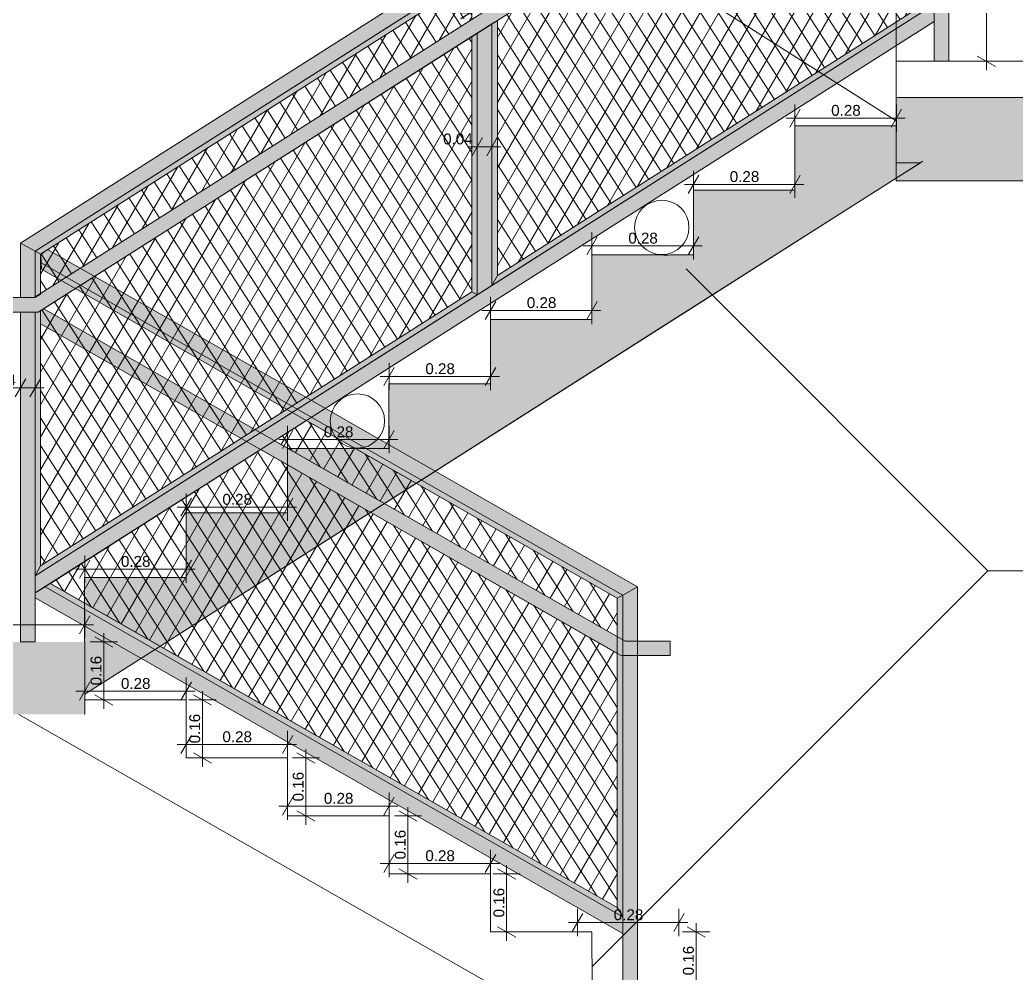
# Model space of a CAD drawing. Header units: millimetres. Extents: x 476571643 to 477489869, y 4620928210 to 4621294454.
# Drawn here: x 477415295 to 477418044, y 4621115350 to 4621117979 of the extents above; entities that cross this region are included whole.
import ezdxf

# ---------------------------------------------------------------- set-up
doc = ezdxf.new("R2010")
doc.units = ezdxf.units.MM
doc.header["$MEASUREMENT"] = 0
for name, color, linetype, lineweight in [('0_Pen_No__42_Pen_No__250_Pen_No__4', 7, 'Continuous', 0), ('2D Drafting - General_Pen_No__250_Pen_No__7', 7, 'Continuous', 0), ('gegmebi_Pen_No__7_Pen_No__250', 7, 'Continuous', 0), ('gegmebi_Pen_No__7_Pen_No__7_Pen_No__5', 5, 'Continuous', 0), ('New_2D Drafting - General_Pen_No__1', 1, 'Continuous', 0), ('New_2D Drafting - General_Pen_No__250_Pen_No__250', 7, 'Continuous', 0), ('New_2D Drafting - General_Pen_No__4', 7, 'Continuous', 0), ('New_Doors_Pen_No__7_Pen_No__7_Pen_No__250', 7, 'Continuous', 0), ('New_reg_nak_Pen_No__250', 7, 'Continuous', 0), ('New_reg_nak_Pen_No__5', 5, 'Continuous', 0), ('reg_nak_Pen_No__250', 7, 'Continuous', 0), ('zoma_Pen_No__142', 142, 'Continuous', 0)]:
    doc.layers.add(name, color=color, linetype=linetype, lineweight=lineweight)
doc.layers.add('zoma', color=7, linetype='Continuous')
doc.styles.add('GENERATED_STYLE_2', font='arial.ttf')
doc.dimstyles.new('GENERATED_STYLE__2', dxfattribs={"dimtxt": 30.000001, "dimasz": 38, "dimexe": 0.18, "dimexo": 3, "dimgap": 0.09, "dimtad": 1, "dimtih": 1, "dimtoh": 1, "dimlfac": 0.001, "dimzin": 0, "dimdsep": 46, "dimtxsty": 'GENERATED_STYLE_2', "dimblk": 'ARROWHEAD_2', "dimblk1": 'ARROWHEAD_2', "dimblk2": 'ARROWHEAD_2', "dimcen": 0.09, "dimclrd": 142, "dimclre": 142, "dimclrt": 142, "dimadec": 0, "dimazin": 0, "dimtfac": 1, "dimtdec": 4, "dimtmove": 0, "dimatfit": 3, "dimfxl": 1, "dimtolj": 1, "dimtzin": 0, "dimarcsym": 0})
doc.dimstyles.new('GENERATED_STYLE__6', dxfattribs={"dimtxt": 30.000001, "dimasz": 38, "dimexe": 0.18, "dimexo": 3, "dimgap": 0.09, "dimtad": 1, "dimlfac": 0.001, "dimzin": 0, "dimdsep": 46, "dimtxsty": 'GENERATED_STYLE_2', "dimblk": 'ARROWHEAD_2', "dimblk1": 'ARROWHEAD_2', "dimblk2": 'ARROWHEAD_2', "dimcen": 0.09, "dimclrd": 142, "dimclre": 142, "dimclrt": 142, "dimadec": 0, "dimazin": 0, "dimtfac": 1, "dimtdec": 4, "dimtmove": 0, "dimatfit": 3, "dimfxl": 1, "dimtolj": 1, "dimtzin": 0, "dimarcsym": 0})
pattern_1 = [(60, (476844527.15, 4621385791.044), (-38.9711432, 22.5), []), (122.8330945, (476844527.15, 4621385791.044), (36.8060797, 18.75), [])]

# ---------------------------------------------------------------- blocks, each defined once
blk = doc.blocks.new('*D1524', base_point=(476844527.1, 4621385791))
at = {"layer": 'zoma_Pen_No__142', "color": 142, "linetype": 'Continuous', "lineweight": 0, "transparency": 16777216}
for p, q in [((477417160.7, 4621115463), (477417160.7, 4621115487.5)), ((477417198.2, 4621115463), (477417123.2, 4621115463)), ((477417185.7, 4621115448.6), (477417135.7, 4621115477.4)), ((477417160.7, 4621115303), (477417160.7, 4621115463)), ((477417198.2, 4621115303), (477417123.2, 4621115303)), ((477417135.7, 4621115317.4), (477417185.7, 4621115288.6)), ((477417160.7, 4621115278.6), (477417160.7, 4621115303))]:
    blk.add_line(p, q, dxfattribs=at)
at = {"layer": 'zoma_Pen_No__142', "color": 142, "lineweight": 0, "transparency": 16777216, "insert": (477417154.7, 4621115343.1), "char_height": 30, "attachment_point": 7, "rotation": 90, "style": 'GENERATED_STYLE_2'}
blk.add_mtext('\\A1;{\\pql;\\fArial CYR|b0|i0|c204|p34;0.16}', dxfattribs=at)
blk = doc.blocks.new('ARROWHEAD_2')
at = {"color": 0, "linetype": 'Continuous', "lineweight": 0}
for p, q in [((0, 0), (-1, 0)), ((-0.378, -0.655), (0.378, 0.655))]:
    blk.add_line(p, q, dxfattribs=at)
blk = doc.blocks.new('*D1525', base_point=(476844527.1, 4621385791))
at = {"layer": 'zoma_Pen_No__142', "color": 142, "linetype": 'Continuous', "lineweight": 0, "transparency": 16777216}
for p, q in [((477416675.3, 4621115623), (477416600.3, 4621115623)), ((477416662.8, 4621115608.6), (477416612.8, 4621115637.4)), ((477416637.8, 4621115623), (477416637.8, 4621115647.5)), ((477416637.8, 4621115463), (477416637.8, 4621115623)), ((477416675.3, 4621115463), (477416600.3, 4621115463)), ((477416612.8, 4621115477.4), (477416662.8, 4621115448.6)), ((477416637.8, 4621115438.6), (477416637.8, 4621115463))]:
    blk.add_line(p, q, dxfattribs=at)
at = {"layer": 'zoma_Pen_No__142', "color": 142, "lineweight": 0, "transparency": 16777216, "insert": (477416631.8, 4621115503.1), "char_height": 30, "attachment_point": 7, "rotation": 90, "style": 'GENERATED_STYLE_2'}
blk.add_mtext('\\A1;{\\pql;\\fArial CYR|b0|i0|c204|p34;0.16}', dxfattribs=at)
blk = doc.blocks.new('*D1526', base_point=(476844527.1, 4621385791))
at = {"layer": 'zoma_Pen_No__142', "color": 142, "linetype": 'Continuous', "lineweight": 0, "transparency": 16777216}
for p, q in [((477416390.5, 4621115768.6), (477416340.5, 4621115797.4)), ((477416365.5, 4621115783), (477416365.5, 4621115807.5)), ((477416403, 4621115783), (477416328, 4621115783)), ((477416365.5, 4621115623), (477416365.5, 4621115783)), ((477416403, 4621115623), (477416328, 4621115623)), ((477416340.5, 4621115637.4), (477416390.5, 4621115608.6)), ((477416365.5, 4621115598.6), (477416365.5, 4621115623))]:
    blk.add_line(p, q, dxfattribs=at)
at = {"layer": 'zoma_Pen_No__142', "color": 142, "lineweight": 0, "transparency": 16777216, "insert": (477416359.5, 4621115663.1), "char_height": 30, "attachment_point": 7, "rotation": 90, "style": 'GENERATED_STYLE_2'}
blk.add_mtext('\\A1;{\\pql;\\fArial CYR|b0|i0|c204|p34;0.16}', dxfattribs=at)
blk = doc.blocks.new('*D1527', base_point=(476844527.1, 4621385791))
at = {"layer": 'zoma_Pen_No__142', "color": 142, "linetype": 'Continuous', "lineweight": 0, "transparency": 16777216}
for p, q in [((477416108.9, 4621115928.6), (477416058.9, 4621115957.4)), ((477416083.9, 4621115943), (477416083.9, 4621115967.5)), ((477416121.4, 4621115943), (477416046.4, 4621115943)), ((477416083.9, 4621115783), (477416083.9, 4621115943)), ((477416058.9, 4621115797.4), (477416108.9, 4621115768.6)), ((477416121.4, 4621115783), (477416046.4, 4621115783)), ((477416083.9, 4621115758.6), (477416083.9, 4621115783))]:
    blk.add_line(p, q, dxfattribs=at)
at = {"layer": 'zoma_Pen_No__142', "color": 142, "lineweight": 0, "transparency": 16777216, "insert": (477416077.9, 4621115823.1), "char_height": 30, "attachment_point": 7, "rotation": 90, "style": 'GENERATED_STYLE_2'}
blk.add_mtext('\\A1;{\\pql;\\fArial CYR|b0|i0|c204|p34;0.16}', dxfattribs=at)
blk = doc.blocks.new('*D1528', base_point=(476844527.1, 4621385791))
at = {"layer": 'zoma_Pen_No__142', "color": 142, "linetype": 'Continuous', "lineweight": 0, "transparency": 16777216}
for p, q in [((477415823.3, 4621116088.6), (477415773.3, 4621116117.4)), ((477415798.3, 4621116103), (477415798.3, 4621116127.5)), ((477415835.8, 4621116103), (477415760.8, 4621116103)), ((477415798.3, 4621115943), (477415798.3, 4621116103)), ((477415773.3, 4621115957.4), (477415823.3, 4621115928.6)), ((477415835.8, 4621115943), (477415760.8, 4621115943)), ((477415798.3, 4621115918.6), (477415798.3, 4621115943))]:
    blk.add_line(p, q, dxfattribs=at)
at = {"layer": 'zoma_Pen_No__142', "color": 142, "lineweight": 0, "transparency": 16777216, "insert": (477415792.3, 4621115983.1), "char_height": 30, "attachment_point": 7, "rotation": 90, "style": 'GENERATED_STYLE_2'}
blk.add_mtext('\\A1;{\\pql;\\fArial CYR|b0|i0|c204|p34;0.16}', dxfattribs=at)
blk = doc.blocks.new('*D1529', base_point=(476844527.1, 4621385791))
at = {"layer": 'zoma_Pen_No__142', "color": 142, "linetype": 'Continuous', "lineweight": 0, "transparency": 16777216}
for p, q in [((477415526, 4621116263), (477415526, 4621116287.5)), ((477415563.5, 4621116263), (477415488.5, 4621116263)), ((477415551, 4621116248.6), (477415501, 4621116277.4)), ((477415526, 4621116103), (477415526, 4621116263)), ((477415501, 4621116117.4), (477415551, 4621116088.6)), ((477415563.5, 4621116103), (477415488.5, 4621116103)), ((477415526, 4621116078.6), (477415526, 4621116103))]:
    blk.add_line(p, q, dxfattribs=at)
at = {"layer": 'zoma_Pen_No__142', "color": 142, "lineweight": 0, "transparency": 16777216, "insert": (477415520, 4621116143.1), "char_height": 30, "attachment_point": 7, "rotation": 90, "style": 'GENERATED_STYLE_2'}
blk.add_mtext('\\A1;{\\pql;\\fArial CYR|b0|i0|c204|p34;0.16}', dxfattribs=at)
blk = doc.blocks.new('*D1530', base_point=(476844527.1, 4621385791))
at = {"layer": 'zoma_Pen_No__142', "color": 142, "linetype": 'Continuous', "lineweight": 0, "transparency": 16777216}
for p, q in [((477415753.3, 4621115942.6), (477415753.3, 4621116017.6)), ((477416033.3, 4621115942.6), (477416033.3, 4621116017.6)), ((477415728.9, 4621115980.1), (477415753.3, 4621115980.1)), ((477415767.7, 4621116005.1), (477415738.9, 4621115955.1)), ((477415753.3, 4621115980.1), (477416033.3, 4621115980.1)), ((477416018.9, 4621115955.1), (477416047.7, 4621116005.1)), ((477416033.3, 4621115980.1), (477416057.8, 4621115980.1))]:
    blk.add_line(p, q, dxfattribs=at)
at = {"layer": 'zoma_Pen_No__142', "color": 142, "lineweight": 0, "transparency": 16777216, "insert": (477415853.4, 4621115986.1), "char_height": 30, "attachment_point": 7, "style": 'GENERATED_STYLE_2'}
blk.add_mtext('\\A1;{\\pql;\\fArial CYR|b0|i0|c204|p34;0.28}', dxfattribs=at)
blk = doc.blocks.new('*D1531', base_point=(476844527.1, 4621385791))
at = {"layer": 'zoma_Pen_No__142', "color": 142, "linetype": 'Continuous', "lineweight": 0, "transparency": 16777216}
for p, q in [((477415487.7, 4621116152), (477415458.9, 4621116102)), ((477415473.3, 4621116089.5), (477415473.3, 4621116164.5)), ((477415738.9, 4621116102), (477415767.7, 4621116152)), ((477415753.3, 4621116089.5), (477415753.3, 4621116164.5)), ((477415448.9, 4621116127), (477415473.3, 4621116127)), ((477415473.3, 4621116127), (477415753.3, 4621116127)), ((477415753.3, 4621116127), (477415777.8, 4621116127))]:
    blk.add_line(p, q, dxfattribs=at)
at = {"layer": 'zoma_Pen_No__142', "color": 142, "lineweight": 0, "transparency": 16777216, "insert": (477415573.4, 4621116133), "char_height": 30, "attachment_point": 7, "style": 'GENERATED_STYLE_2'}
blk.add_mtext('\\A1;{\\pql;\\fArial CYR|b0|i0|c204|p34;0.28}', dxfattribs=at)
blk = doc.blocks.new('*D1532', base_point=(476844527.1, 4621385791))
at = {"layer": 'zoma_Pen_No__142', "color": 142, "linetype": 'Continuous', "lineweight": 0, "transparency": 16777216}
for p, q in [((477416033.3, 4621115772.7), (477416033.3, 4621115847.7)), ((477416313.3, 4621115772.7), (477416313.3, 4621115847.7)), ((477416047.7, 4621115835.2), (477416018.9, 4621115785.2)), ((477416298.9, 4621115785.2), (477416327.7, 4621115835.2)), ((477416008.9, 4621115810.2), (477416033.3, 4621115810.2)), ((477416033.3, 4621115810.2), (477416313.3, 4621115810.2)), ((477416313.3, 4621115810.2), (477416337.8, 4621115810.2))]:
    blk.add_line(p, q, dxfattribs=at)
at = {"layer": 'zoma_Pen_No__142', "color": 142, "lineweight": 0, "transparency": 16777216, "insert": (477416133.4, 4621115816.2), "char_height": 30, "attachment_point": 7, "style": 'GENERATED_STYLE_2'}
blk.add_mtext('\\A1;{\\pql;\\fArial CYR|b0|i0|c204|p34;0.28}', dxfattribs=at)
blk = doc.blocks.new('*D1533', base_point=(476844527.1, 4621385791))
at = {"layer": 'zoma_Pen_No__142', "color": 142, "linetype": 'Continuous', "lineweight": 0, "transparency": 16777216}
for p, q in [((477416327.7, 4621115676.9), (477416298.9, 4621115626.9)), ((477416313.3, 4621115614.4), (477416313.3, 4621115689.4)), ((477416578.9, 4621115626.9), (477416607.7, 4621115676.9)), ((477416593.3, 4621115614.4), (477416593.3, 4621115689.4)), ((477416288.9, 4621115651.9), (477416313.3, 4621115651.9)), ((477416313.3, 4621115651.9), (477416593.3, 4621115651.9)), ((477416593.3, 4621115651.9), (477416617.8, 4621115651.9))]:
    blk.add_line(p, q, dxfattribs=at)
at = {"layer": 'zoma_Pen_No__142', "color": 142, "lineweight": 0, "transparency": 16777216, "insert": (477416413.4, 4621115657.9), "char_height": 30, "attachment_point": 7, "style": 'GENERATED_STYLE_2'}
blk.add_mtext('\\A1;{\\pql;\\fArial CYR|b0|i0|c204|p34;0.28}', dxfattribs=at)
blk = doc.blocks.new('*D1534', base_point=(476844527.1, 4621385791))
at = {"layer": 'zoma_Pen_No__142', "color": 142, "linetype": 'Continuous', "lineweight": 0, "transparency": 16777216}
for p, q in [((477416847.7, 4621115513.9), (477416818.9, 4621115463.9)), ((477416833.3, 4621115451.4), (477416833.3, 4621115526.4)), ((477417098.9, 4621115463.9), (477417127.7, 4621115513.9)), ((477417113.3, 4621115451.4), (477417113.3, 4621115526.4)), ((477416808.9, 4621115488.9), (477416833.3, 4621115488.9)), ((477416833.3, 4621115488.9), (477417113.3, 4621115488.9)), ((477417113.3, 4621115488.9), (477417137.8, 4621115488.9))]:
    blk.add_line(p, q, dxfattribs=at)
at = {"layer": 'zoma_Pen_No__142', "color": 142, "lineweight": 0, "transparency": 16777216, "insert": (477416933.4, 4621115494.9), "char_height": 30, "attachment_point": 7, "style": 'GENERATED_STYLE_2'}
blk.add_mtext('\\A1;{\\pql;\\fArial CYR|b0|i0|c204|p34;0.28}', dxfattribs=at)
blk = doc.blocks.new('*D1535', base_point=(476844527.1, 4621385791))
at = {"layer": 'zoma_Pen_No__142', "color": 142, "linetype": 'Continuous', "lineweight": 0, "transparency": 16777216}
for p, q in [((477415473.3, 4621116426.3), (477415473.3, 4621116501.3)), ((477415753.3, 4621116426.3), (477415753.3, 4621116501.3)), ((477415487.7, 4621116488.8), (477415458.9, 4621116438.8)), ((477415738.9, 4621116438.8), (477415767.7, 4621116488.8)), ((477415448.9, 4621116463.8), (477415473.3, 4621116463.8)), ((477415473.3, 4621116463.8), (477415753.3, 4621116463.8)), ((477415753.3, 4621116463.8), (477415777.8, 4621116463.8))]:
    blk.add_line(p, q, dxfattribs=at)
at = {"layer": 'zoma_Pen_No__142', "color": 142, "lineweight": 0, "transparency": 16777216, "insert": (477415573.4, 4621116469.8), "char_height": 30, "attachment_point": 7, "style": 'GENERATED_STYLE_2'}
blk.add_mtext('\\A1;{\\pql;\\fArial CYR|b0|i0|c204|p34;0.28}', dxfattribs=at)
blk = doc.blocks.new('*D1536', base_point=(476844527.1, 4621385791))
at = {"layer": 'zoma_Pen_No__142', "color": 142, "linetype": 'Continuous', "lineweight": 0, "transparency": 16777216}
for p, q in [((477415753.3, 4621116597.6), (477415753.3, 4621116672.6)), ((477416033.3, 4621116597.6), (477416033.3, 4621116672.6)), ((477415767.7, 4621116660.1), (477415738.9, 4621116610.1)), ((477416018.9, 4621116610.1), (477416047.7, 4621116660.1)), ((477415728.9, 4621116635.1), (477415753.3, 4621116635.1)), ((477415753.3, 4621116635.1), (477416033.3, 4621116635.1)), ((477416033.3, 4621116635.1), (477416057.8, 4621116635.1))]:
    blk.add_line(p, q, dxfattribs=at)
at = {"layer": 'zoma_Pen_No__142', "color": 142, "lineweight": 0, "transparency": 16777216, "insert": (477415853.4, 4621116641.1), "char_height": 30, "attachment_point": 7, "style": 'GENERATED_STYLE_2'}
blk.add_mtext('\\A1;{\\pql;\\fArial CYR|b0|i0|c204|p34;0.28}', dxfattribs=at)
blk = doc.blocks.new('*D1537', base_point=(476844527.1, 4621385791))
at = {"layer": 'zoma_Pen_No__142', "color": 142, "linetype": 'Continuous', "lineweight": 0, "transparency": 16777216}
for p, q in [((477416033.3, 4621116783.8), (477416033.3, 4621116858.8)), ((477416313.3, 4621116783.8), (477416313.3, 4621116858.8)), ((477416047.7, 4621116846.3), (477416018.9, 4621116796.3)), ((477416298.9, 4621116796.3), (477416327.7, 4621116846.3)), ((477416008.9, 4621116821.3), (477416033.3, 4621116821.3)), ((477416033.3, 4621116821.3), (477416313.3, 4621116821.3)), ((477416313.3, 4621116821.3), (477416337.8, 4621116821.3))]:
    blk.add_line(p, q, dxfattribs=at)
at = {"layer": 'zoma_Pen_No__142', "color": 142, "lineweight": 0, "transparency": 16777216, "insert": (477416133.4, 4621116827.3), "char_height": 30, "attachment_point": 7, "style": 'GENERATED_STYLE_2'}
blk.add_mtext('\\A1;{\\pql;\\fArial CYR|b0|i0|c204|p34;0.28}', dxfattribs=at)
blk = doc.blocks.new('*D1538', base_point=(476844527.1, 4621385791))
at = {"layer": 'zoma_Pen_No__142', "color": 142, "linetype": 'Continuous', "lineweight": 0, "transparency": 16777216}
for p, q in [((477416313.3, 4621116957.9), (477416313.3, 4621117032.9)), ((477416593.3, 4621116957.9), (477416593.3, 4621117032.9)), ((477416288.9, 4621116995.4), (477416313.3, 4621116995.4)), ((477416327.7, 4621117020.4), (477416298.9, 4621116970.4)), ((477416313.3, 4621116995.4), (477416593.3, 4621116995.4)), ((477416578.9, 4621116970.4), (477416607.7, 4621117020.4)), ((477416593.3, 4621116995.4), (477416617.8, 4621116995.4))]:
    blk.add_line(p, q, dxfattribs=at)
at = {"layer": 'zoma_Pen_No__142', "color": 142, "lineweight": 0, "transparency": 16777216, "insert": (477416413.4, 4621117001.4), "char_height": 30, "attachment_point": 7, "style": 'GENERATED_STYLE_2'}
blk.add_mtext('\\A1;{\\pql;\\fArial CYR|b0|i0|c204|p34;0.28}', dxfattribs=at)
blk = doc.blocks.new('*D1539', base_point=(476844527.1, 4621385791))
at = {"layer": 'zoma_Pen_No__142', "color": 142, "linetype": 'Continuous', "lineweight": 0, "transparency": 16777216}
for p, q in [((477416593.3, 4621117140.1), (477416593.3, 4621117215.1)), ((477416873.3, 4621117140.1), (477416873.3, 4621117215.1)), ((477416607.7, 4621117202.6), (477416578.9, 4621117152.6)), ((477416858.9, 4621117152.6), (477416887.7, 4621117202.6)), ((477416568.9, 4621117177.6), (477416593.3, 4621117177.6)), ((477416593.3, 4621117177.6), (477416873.3, 4621117177.6)), ((477416873.3, 4621117177.6), (477416897.8, 4621117177.6))]:
    blk.add_line(p, q, dxfattribs=at)
at = {"layer": 'zoma_Pen_No__142', "color": 142, "lineweight": 0, "transparency": 16777216, "insert": (477416693.4, 4621117183.6), "char_height": 30, "attachment_point": 7, "style": 'GENERATED_STYLE_2'}
blk.add_mtext('\\A1;{\\pql;\\fArial CYR|b0|i0|c204|p34;0.28}', dxfattribs=at)
blk = doc.blocks.new('*D1540', base_point=(476844527.1, 4621385791))
at = {"layer": 'zoma_Pen_No__142', "color": 142, "linetype": 'Continuous', "lineweight": 0, "transparency": 16777216}
for p, q in [((477416887.7, 4621117380.7), (477416858.9, 4621117330.7)), ((477416873.3, 4621117318.2), (477416873.3, 4621117393.2)), ((477417138.9, 4621117330.7), (477417167.7, 4621117380.7)), ((477417153.3, 4621117318.2), (477417153.3, 4621117393.2)), ((477416848.9, 4621117355.7), (477416873.3, 4621117355.7)), ((477416873.3, 4621117355.7), (477417153.3, 4621117355.7)), ((477417153.3, 4621117355.7), (477417177.8, 4621117355.7))]:
    blk.add_line(p, q, dxfattribs=at)
at = {"layer": 'zoma_Pen_No__142', "color": 142, "lineweight": 0, "transparency": 16777216, "insert": (477416973.4, 4621117361.7), "char_height": 30, "attachment_point": 7, "style": 'GENERATED_STYLE_2'}
blk.add_mtext('\\A1;{\\pql;\\fArial CYR|b0|i0|c204|p34;0.28}', dxfattribs=at)
blk = doc.blocks.new('*D1541', base_point=(476844527.1, 4621385791))
at = {"layer": 'zoma_Pen_No__142', "color": 142, "linetype": 'Continuous', "lineweight": 0, "transparency": 16777216}
for p, q in [((477417167.7, 4621117550.4), (477417138.9, 4621117500.4)), ((477417153.3, 4621117487.9), (477417153.3, 4621117562.9)), ((477417418.9, 4621117500.4), (477417447.7, 4621117550.4)), ((477417433.3, 4621117487.9), (477417433.3, 4621117562.9)), ((477417128.9, 4621117525.4), (477417153.3, 4621117525.4)), ((477417153.3, 4621117525.4), (477417433.3, 4621117525.4)), ((477417433.3, 4621117525.4), (477417457.8, 4621117525.4))]:
    blk.add_line(p, q, dxfattribs=at)
at = {"layer": 'zoma_Pen_No__142', "color": 142, "lineweight": 0, "transparency": 16777216, "insert": (477417253.4, 4621117531.4), "char_height": 30, "attachment_point": 7, "style": 'GENERATED_STYLE_2'}
blk.add_mtext('\\A1;{\\pql;\\fArial CYR|b0|i0|c204|p34;0.28}', dxfattribs=at)
blk = doc.blocks.new('*D1542', base_point=(476844527.1, 4621385791))
at = {"layer": 'zoma_Pen_No__142', "color": 142, "linetype": 'Continuous', "lineweight": 0, "transparency": 16777216}
for p, q in [((477417433.3, 4621117670.6), (477417433.3, 4621117745.6)), ((477417713.3, 4621117670.6), (477417713.3, 4621117745.6)), ((477417447.7, 4621117733.1), (477417418.9, 4621117683.1)), ((477417698.9, 4621117683.1), (477417727.7, 4621117733.1)), ((477417408.9, 4621117708.1), (477417433.3, 4621117708.1)), ((477417433.3, 4621117708.1), (477417713.3, 4621117708.1)), ((477417713.3, 4621117708.1), (477417737.8, 4621117708.1))]:
    blk.add_line(p, q, dxfattribs=at)
at = {"layer": 'zoma_Pen_No__142', "color": 142, "lineweight": 0, "transparency": 16777216, "insert": (477417533.4, 4621117714.1), "char_height": 30, "attachment_point": 7, "style": 'GENERATED_STYLE_2'}
blk.add_mtext('\\A1;{\\pql;\\fArial CYR|b0|i0|c204|p34;0.28}', dxfattribs=at)
blk = doc.blocks.new('*D1552', base_point=(476844527.1, 4621385791))
at = {"layer": 'zoma_Pen_No__142', "color": 142, "linetype": 'Continuous', "lineweight": 0, "transparency": 16777216}
for p, q in [((477414087.6, 4621116335.5), (477414058.7, 4621116285.5)), ((477414073.1, 4621116273), (477414073.1, 4621116348)), ((477415458.9, 4621116285.5), (477415487.8, 4621116335.5)), ((477415473.4, 4621116273), (477415473.4, 4621116348)), ((477414048.7, 4621116310.5), (477414073.1, 4621116310.5)), ((477414073.1, 4621116310.5), (477415473.4, 4621116310.5)), ((477415473.4, 4621116310.5), (477415497.8, 4621116310.5))]:
    blk.add_line(p, q, dxfattribs=at)
at = {"layer": 'zoma_Pen_No__142', "color": 142, "lineweight": 0, "transparency": 16777216, "insert": (477414733.3, 4621116316.5), "char_height": 30, "attachment_point": 7, "style": 'GENERATED_STYLE_2'}
blk.add_mtext('\\A1;{\\pql;\\fArial CYR|b0|i0|c204|p34;1.40}', dxfattribs=at)
blk = doc.blocks.new('*D1554', base_point=(476844527.1, 4621385791))
at = {"layer": 'zoma_Pen_No__142', "color": 142, "linetype": 'Continuous', "lineweight": 0, "transparency": 16777216}
for p, q in [((477415296.2, 4621116926.6), (477415296.2, 4621117001.6)), ((477415336.7, 4621116926.6), (477415336.7, 4621117001.6)), ((477415310.6, 4621116989.1), (477415281.8, 4621116939.1)), ((477415322.3, 4621116939.1), (477415351.1, 4621116989.1)), ((477415271.7, 4621116964.1), (477415296.2, 4621116964.1)), ((477415296.2, 4621116964.1), (477415336.7, 4621116964.1)), ((477415336.7, 4621116964.1), (477415361.1, 4621116964.1))]:
    blk.add_line(p, q, dxfattribs=at)
at = {"layer": 'zoma_Pen_No__142', "color": 142, "lineweight": 0, "transparency": 16777216, "insert": (477415201.9, 4621116970.1), "char_height": 30, "attachment_point": 7, "style": 'GENERATED_STYLE_2'}
blk.add_mtext('\\A1;{\\pql;\\fArial CYR|b0|i0|c204|p34;0.04}', dxfattribs=at)
blk = doc.blocks.new('*D1559', base_point=(476844527.1, 4621385791))
at = {"layer": 'zoma_Pen_No__142', "color": 142, "linetype": 'Continuous', "lineweight": 0, "transparency": 16777216}
for p, q in [((477417160.7, 4621115463), (477417160.7, 4621115487.5)), ((477417198.2, 4621115463), (477417123.2, 4621115463)), ((477417185.7, 4621115448.6), (477417135.7, 4621115477.4)), ((477417160.7, 4621115303), (477417160.7, 4621115463)), ((477417198.2, 4621115303), (477417123.2, 4621115303)), ((477417135.7, 4621115317.4), (477417185.7, 4621115288.6)), ((477417160.7, 4621115278.6), (477417160.7, 4621115303))]:
    blk.add_line(p, q, dxfattribs=at)
at = {"layer": 'zoma_Pen_No__142', "color": 142, "lineweight": 0, "transparency": 16777216, "insert": (477417154.7, 4621115343.1), "char_height": 30, "attachment_point": 7, "rotation": 90, "style": 'GENERATED_STYLE_2'}
blk.add_mtext('\\A1;{\\pql;\\fArial CYR|b0|i0|c204|p34;0.16}', dxfattribs=at)
blk = doc.blocks.new('*D1560', base_point=(476844527.1, 4621385791))
at = {"layer": 'zoma_Pen_No__142', "color": 142, "linetype": 'Continuous', "lineweight": 0, "transparency": 16777216}
for p, q in [((477416675.3, 4621115623), (477416600.3, 4621115623)), ((477416662.8, 4621115608.6), (477416612.8, 4621115637.4)), ((477416637.8, 4621115623), (477416637.8, 4621115647.5)), ((477416637.8, 4621115463), (477416637.8, 4621115623)), ((477416675.3, 4621115463), (477416600.3, 4621115463)), ((477416612.8, 4621115477.4), (477416662.8, 4621115448.6)), ((477416637.8, 4621115438.6), (477416637.8, 4621115463))]:
    blk.add_line(p, q, dxfattribs=at)
at = {"layer": 'zoma_Pen_No__142', "color": 142, "lineweight": 0, "transparency": 16777216, "insert": (477416631.8, 4621115503.1), "char_height": 30, "attachment_point": 7, "rotation": 90, "style": 'GENERATED_STYLE_2'}
blk.add_mtext('\\A1;{\\pql;\\fArial CYR|b0|i0|c204|p34;0.16}', dxfattribs=at)
blk = doc.blocks.new('*D1561', base_point=(476844527.1, 4621385791))
at = {"layer": 'zoma_Pen_No__142', "color": 142, "linetype": 'Continuous', "lineweight": 0, "transparency": 16777216}
for p, q in [((477416390.5, 4621115768.6), (477416340.5, 4621115797.4)), ((477416365.5, 4621115783), (477416365.5, 4621115807.5)), ((477416403, 4621115783), (477416328, 4621115783)), ((477416365.5, 4621115623), (477416365.5, 4621115783)), ((477416403, 4621115623), (477416328, 4621115623)), ((477416340.5, 4621115637.4), (477416390.5, 4621115608.6)), ((477416365.5, 4621115598.6), (477416365.5, 4621115623))]:
    blk.add_line(p, q, dxfattribs=at)
at = {"layer": 'zoma_Pen_No__142', "color": 142, "lineweight": 0, "transparency": 16777216, "insert": (477416359.5, 4621115663.1), "char_height": 30, "attachment_point": 7, "rotation": 90, "style": 'GENERATED_STYLE_2'}
blk.add_mtext('\\A1;{\\pql;\\fArial CYR|b0|i0|c204|p34;0.16}', dxfattribs=at)
blk = doc.blocks.new('*D1562', base_point=(476844527.1, 4621385791))
at = {"layer": 'zoma_Pen_No__142', "color": 142, "linetype": 'Continuous', "lineweight": 0, "transparency": 16777216}
for p, q in [((477416108.9, 4621115928.6), (477416058.9, 4621115957.4)), ((477416083.9, 4621115943), (477416083.9, 4621115967.5)), ((477416121.4, 4621115943), (477416046.4, 4621115943)), ((477416083.9, 4621115783), (477416083.9, 4621115943)), ((477416058.9, 4621115797.4), (477416108.9, 4621115768.6)), ((477416121.4, 4621115783), (477416046.4, 4621115783)), ((477416083.9, 4621115758.6), (477416083.9, 4621115783))]:
    blk.add_line(p, q, dxfattribs=at)
at = {"layer": 'zoma_Pen_No__142', "color": 142, "lineweight": 0, "transparency": 16777216, "insert": (477416077.9, 4621115823.1), "char_height": 30, "attachment_point": 7, "rotation": 90, "style": 'GENERATED_STYLE_2'}
blk.add_mtext('\\A1;{\\pql;\\fArial CYR|b0|i0|c204|p34;0.16}', dxfattribs=at)
blk = doc.blocks.new('*D1563', base_point=(476844527.1, 4621385791))
at = {"layer": 'zoma_Pen_No__142', "color": 142, "linetype": 'Continuous', "lineweight": 0, "transparency": 16777216}
for p, q in [((477415823.3, 4621116088.6), (477415773.3, 4621116117.4)), ((477415798.3, 4621116103), (477415798.3, 4621116127.5)), ((477415835.8, 4621116103), (477415760.8, 4621116103)), ((477415798.3, 4621115943), (477415798.3, 4621116103)), ((477415773.3, 4621115957.4), (477415823.3, 4621115928.6)), ((477415835.8, 4621115943), (477415760.8, 4621115943)), ((477415798.3, 4621115918.6), (477415798.3, 4621115943))]:
    blk.add_line(p, q, dxfattribs=at)
at = {"layer": 'zoma_Pen_No__142', "color": 142, "lineweight": 0, "transparency": 16777216, "insert": (477415792.3, 4621115983.1), "char_height": 30, "attachment_point": 7, "rotation": 90, "style": 'GENERATED_STYLE_2'}
blk.add_mtext('\\A1;{\\pql;\\fArial CYR|b0|i0|c204|p34;0.16}', dxfattribs=at)
blk = doc.blocks.new('*D1564', base_point=(476844527.1, 4621385791))
at = {"layer": 'zoma_Pen_No__142', "color": 142, "linetype": 'Continuous', "lineweight": 0, "transparency": 16777216}
for p, q in [((477415526, 4621116263), (477415526, 4621116287.5)), ((477415563.5, 4621116263), (477415488.5, 4621116263)), ((477415551, 4621116248.6), (477415501, 4621116277.4)), ((477415526, 4621116103), (477415526, 4621116263)), ((477415501, 4621116117.4), (477415551, 4621116088.6)), ((477415563.5, 4621116103), (477415488.5, 4621116103)), ((477415526, 4621116078.6), (477415526, 4621116103))]:
    blk.add_line(p, q, dxfattribs=at)
at = {"layer": 'zoma_Pen_No__142', "color": 142, "lineweight": 0, "transparency": 16777216, "insert": (477415520, 4621116143.1), "char_height": 30, "attachment_point": 7, "rotation": 90, "style": 'GENERATED_STYLE_2'}
blk.add_mtext('\\A1;{\\pql;\\fArial CYR|b0|i0|c204|p34;0.16}', dxfattribs=at)
blk = doc.blocks.new('*D1570', base_point=(476844527.1, 4621385791))
at = {"layer": 'zoma_Pen_No__142', "color": 142, "linetype": 'Continuous', "lineweight": 0, "transparency": 16777216}
for p, q in [((477416556.7, 4621117591.8), (477416556.7, 4621117666.8)), ((477416597.2, 4621117591.8), (477416597.2, 4621117666.8)), ((477416532.3, 4621117629.3), (477416556.7, 4621117629.3)), ((477416571.2, 4621117654.3), (477416542.3, 4621117604.3)), ((477416556.7, 4621117629.3), (477416597.2, 4621117629.3)), ((477416582.8, 4621117604.3), (477416611.7, 4621117654.3)), ((477416597.2, 4621117629.3), (477416621.7, 4621117629.3))]:
    blk.add_line(p, q, dxfattribs=at)
at = {"layer": 'zoma_Pen_No__142', "color": 142, "lineweight": 0, "transparency": 16777216, "insert": (477416462.5, 4621117635.3), "char_height": 30, "attachment_point": 7, "style": 'GENERATED_STYLE_2'}
blk.add_mtext('\\A1;{\\pql;\\fArial CYR|b0|i0|c204|p34;0.04}', dxfattribs=at)
blk = doc.blocks.new('*D1571', base_point=(476844527.1, 4621385791))
at = {"layer": 'zoma_Pen_No__142', "color": 142, "linetype": 'Continuous', "lineweight": 0, "transparency": 16777216}
for p, q in [((477417986.7, 4621118762.3), (477417936.7, 4621118791.1)), ((477417961.7, 4621118776.7), (477417961.7, 4621118801.2)), ((477417999.2, 4621118776.7), (477417924.2, 4621118776.7)), ((477417961.7, 4621117865), (477417961.7, 4621118776.7)), ((477417936.7, 4621117879.5), (477417986.7, 4621117850.6)), ((477417999.2, 4621117865), (477417924.2, 4621117865)), ((477417961.7, 4621117840.6), (477417961.7, 4621117865))]:
    blk.add_line(p, q, dxfattribs=at)
at = {"layer": 'zoma_Pen_No__142', "color": 142, "lineweight": 0, "transparency": 16777216, "insert": (477417955.7, 4621118281), "char_height": 30, "attachment_point": 7, "rotation": 90, "style": 'GENERATED_STYLE_2'}
blk.add_mtext('\\A1;{\\pql;\\fArial CYR|b0|i0|c204|p34;0.91}', dxfattribs=at)
blk = doc.blocks.new('*D2059', base_point=(476844527.1, 4621385791))
at = {"layer": 'zoma_Pen_No__142', "color": 142, "linetype": 'Continuous', "lineweight": 0, "transparency": 16777216}
for p, q in [((477416467.5, 4621118107.3), (477416404.2, 4621118067.1)), ((477416435.9, 4621118087.2), (477416422.8, 4621118107.8)), ((477416464.7, 4621118088.4), (477416407, 4621118086)), ((477416489, 4621118073.5), (477416425.7, 4621118033.3)), ((477416457.3, 4621118053.4), (477416435.9, 4621118087.2)), ((477416428.5, 4621118052.2), (477416486.2, 4621118054.6)), ((477416470.5, 4621118032.8), (477416457.3, 4621118053.4))]:
    blk.add_line(p, q, dxfattribs=at)
at = {"layer": 'zoma_Pen_No__142', "color": 142, "lineweight": 0, "transparency": 16777216, "insert": (477416470.2, 4621118044.4), "char_height": 30, "attachment_point": 7, "rotation": 302.4332, "style": 'GENERATED_STYLE_2'}
blk.add_mtext('\\A1;{\\pql;\\fArial CYR|b0|i0|c204|p34;0.04}', dxfattribs=at)

msp = doc.modelspace()

# ---------------------------------------------------------------- hatches: boundary and pattern name
at = {"layer": '2D Drafting - General_Pen_No__250_Pen_No__7', "linetype": 'Continuous', "lineweight": 0}
for points in [[(477417713.109, 4621117534.916), (477417713.109, 4621117765.01), (477419113.271, 4621117765.01), (477419113.271, 4621117865.039), (477419313.271, 4621117865.039), (477419313.271, 4621117765.01), (477419313.037, 4621117765.01), (477419313.037, 4621117585.002), (477419313.037, 4621117165.01), (477419013.037, 4621117165.01), (477419013.037, 4621117534.916)], [(477415473.33, 4621116263.011), (477414073.109, 4621116263.011), (477414073.111, 4621116063.055), (477415473.324, 4621116063.012)]]:
    msp.add_hatch(color=7, dxfattribs=at).paths.add_polyline_path(points)
at = {"layer": 'New_2D Drafting - General_Pen_No__1', "linetype": 'Continuous', "lineweight": 0}
for points in [[(477417817.315, 4621118965.008), (477415296.198, 4621117363.011), (477415336.681, 4621117341.343), (477417817.315, 4621118917.615)], [(477415206.198, 4621117213.011), (477415206.198, 4621117172.564), (477415345.137, 4621117172.564), (477417869.644, 4621118776.714), (477417947.801, 4621118776.714), (477417947.801, 4621118816.581), (477417857.801, 4621118816.581), (477415334.208, 4621117213.011)], [(477417817.315, 4621117865.04), (477417857.801, 4621117865.043), (477417857.801, 4621118769.31), (477417817.315, 4621118743.463), (477417817.315, 4621118069.65), (477417817.315, 4621117976.951)], [(477416556.706, 4621118116.658), (477415336.681, 4621117341.344), (477415351.631, 4621117333.084), (477416541.74, 4621118089.387)], [(477417817.315, 4621118021.75), (477415336.682, 4621116445.478), (477415336.682, 4621116398.085), (477417817.315, 4621117974.357)], [(477416612.239, 4621117273.773), (477417802.333, 4621118030.002), (477417817.315, 4621118021.75), (477416597.239, 4621117246.475)], [(477416597.225, 4621117968.179), (477416556.743, 4621117942.456), (477416556.757, 4621117220.752), (477416597.239, 4621117246.475)], [(477416612.225, 4621117977.711), (477416597.225, 4621117968.179), (477416597.239, 4621117246.475), (477416612.239, 4621117273.773)], [(477416556.743, 4621117942.456), (477416541.743, 4621117932.924), (477416541.757, 4621117228.987), (477416556.757, 4621117220.752)], [(477415296.198, 4621117363.011), (477415296.198, 4621117213.011), (477415336.033, 4621117213.011), (477415336.684, 4621117213.383), (477415336.681, 4621117341.343)], [(477415351.631, 4621117333.084), (477415336.681, 4621117341.343), (477415336.684, 4621117213.383), (477415351.633, 4621117221.925)], [(477415370.826, 4621117345.282), (477415352.224, 4621117332.197), (477415353.303, 4621117309.225), (477416958.411, 4621116392.028), (477416998.897, 4621116414.964)], [(477416958.411, 4621116392.028), (477416942.911, 4621116383.663), (477415354.13, 4621117291.619), (477415353.303, 4621117309.225)], [(477416541.757, 4621117228.987), (477415351.641, 4621116472.755), (477415336.682, 4621116445.478), (477416556.757, 4621117220.752)], [(477415336.681, 4621116263.011), (477415336.684, 4621117172.564), (477415296.198, 4621117172.564), (477415296.198, 4621116263.011)], [(477415336.682, 4621116445.478), (477415351.641, 4621116472.755), (477415351.634, 4621117176.692), (477415345.137, 4621117172.564), (477415336.685, 4621117172.564)], [(477415351.634, 4621117176.692), (477415351.634, 4621117140.886), (477416953.984, 4621116225.265), (477417088.857, 4621116225.265), (477417088.857, 4621116265.335), (477416964.484, 4621116265.335), (477415360.139, 4621117182.096)], [(477415364.082, 4621116415.497), (477415378.393, 4621116424.59), (477416942.929, 4621115530.583), (477416958.411, 4621115504.459)], [(477415336.682, 4621116398.085), (477415336.682, 4621116385.084), (477416958.411, 4621115458.389), (477416958.411, 4621115504.459), (477415364.082, 4621116415.497)], [(477416942.911, 4621116383.663), (477416942.928, 4621115530.583), (477416958.411, 4621115504.459), (477416958.411, 4621116392.028)], [(477416958.411, 4621115314.995), (477416998.897, 4621115314.998), (477416998.897, 4621116414.964), (477416958.411, 4621116392.028), (477416958.411, 4621115519.605), (477416958.411, 4621115426.906)]]:
    msp.add_hatch(color=1, dxfattribs=at).paths.add_polyline_path(points)
h = msp.add_hatch(dxfattribs=at)
h.set_pattern_fill('BATT_INSULATION', color=1, style=0, pattern_type=2)
h.set_pattern_definition(pattern_1)
h.paths.add_polyline_path([(477416612.239, 4621117273.773), (477417802.333, 4621118030.002), (477417802.319, 4621118733.934), (477416612.225, 4621117977.711)])
h = msp.add_hatch(dxfattribs=at)
h.set_pattern_fill('BATT_INSULATION', color=1, style=0, pattern_type=2)
h.set_pattern_definition(pattern_1)
h.paths.add_polyline_path([(477416541.742, 4621117980.316), (477416541.74, 4621118089.387), (477415351.631, 4621117333.084), (477415351.633, 4621117224.084)])
h = msp.add_hatch(dxfattribs=at)
h.set_pattern_fill('BATT_INSULATION', color=1, style=0, pattern_type=2)
h.set_pattern_definition(pattern_1)
h.paths.add_polyline_path([(477416541.757, 4621117228.987), (477416541.743, 4621117932.924), (477415351.634, 4621117176.692), (477415351.641, 4621116472.755)])
h = msp.add_hatch(dxfattribs=at)
h.set_pattern_fill('BATT_INSULATION', color=1, style=0, pattern_type=2)
h.set_pattern_definition(pattern_1)
h.paths.add_polyline_path([(477416942.913, 4621116277.661), (477415997.424, 4621116817.937), (477416085.291, 4621116873.775), (477416942.911, 4621116383.663)])
h = msp.add_hatch(dxfattribs=at)
h.set_pattern_fill('BATT_INSULATION', color=1, style=0, pattern_type=2)
h.set_pattern_definition(pattern_1)
h.paths.add_polyline_path([(477415959.524, 4621116793.523), (477416942.914, 4621116231.591), (477416942.928, 4621115530.583), (477415378.698, 4621116424.416)])
at = {"layer": 'New_2D Drafting - General_Pen_No__250_Pen_No__250', "linetype": 'Continuous', "lineweight": 0}
msp.add_hatch(color=7, dxfattribs=at).paths.add_polyline_path([(477415473.109, 4621116441.011), (477415473.109, 4621116263.011), (477415473.33, 4621116263.011), (477415473.329, 4621116243.011), (477415473.324, 4621116119.384), (477416873.112, 4621117008.93), (477417118.719, 4621117165.01), (477417713.109, 4621117542.736), (477417779.619, 4621117585.002), (477417713.109, 4621117585.002), (477417713.038, 4621117585.002), (477417713.038, 4621117687.01), (477417433.038, 4621117687.01), (477417433.038, 4621117509.01), (477417153.038, 4621117509.01), (477417153.038, 4621117331.01), (477417090.255, 4621117331.01, -0.08199413), (477417065.821, 4621117331.01), (477416873.112, 4621117331.01), (477416873.112, 4621117165.01), (477416873.043, 4621117165.01), (477416873.038, 4621117153.01), (477416593.038, 4621117153.01), (477416593.038, 4621116975.011), (477416313.038, 4621116975.011), (477416313.038, 4621116797.011), (477416033.038, 4621116797.011), (477416033.038, 4621116619.011), (477415753.038, 4621116619.011), (477415753.038, 4621116441.011)])

# ---------------------------------------------------------------- linework, layer by layer
at = {"layer": '0_Pen_No__42_Pen_No__250_Pen_No__4', "color": 7, "linetype": 'Continuous', "lineweight": 0}
for centre in [(477417065.99, 4621117406.58), (477416225.99, 4621116872.58)]:
    msp.add_circle(centre, 75, dxfattribs=at)
at = {"layer": '2D Drafting - General_Pen_No__250_Pen_No__7', "color": 7, "linetype": 'Continuous', "lineweight": 0, "flags": 128}
msp.add_lwpolyline([(477417713.109, 4621117534.916), (477417713.109, 4621117765.01), (477419113.271, 4621117765.01), (477419113.271, 4621117865.039), (477419313.271, 4621117865.039), (477419313.271, 4621117765.01), (477419313.037, 4621117765.01), (477419313.037, 4621117585.002), (477419313.037, 4621117165.01), (477419013.037, 4621117165.01), (477419013.037, 4621117534.916)], close=True, dxfattribs=at)
at = {"layer": 'gegmebi_Pen_No__7_Pen_No__250', "color": 7, "linetype": 'Continuous', "lineweight": 0, "flags": 128}
msp.add_lwpolyline([(477417713.055, 4621117765.01), (477418913.109, 4621117765.01), (477418913.109, 4621117865.01), (477417713.055, 4621117865.01)], close=True, dxfattribs=at)
at = {"layer": 'gegmebi_Pen_No__7_Pen_No__7_Pen_No__5', "color": 5, "linetype": 'Continuous', "lineweight": 0, "flags": 128}
for points in [[(477417132.993, 4621117292.318), (477417965.841, 4621116459.47), (477416873.312, 4621115366.941)], [(477417965.841, 4621116459.47), (477420187.846, 4621116459.47)]]:
    msp.add_lwpolyline(points, dxfattribs=at)
at = {"layer": 'New_2D Drafting - General_Pen_No__250_Pen_No__250', "color": 7, "linetype": 'Continuous', "lineweight": 0, "flags": 128}
msp.add_lwpolyline([(477415473.109, 4621116441.011), (477415473.109, 4621116263.011), (477415473.33, 4621116263.011), (477415473.329, 4621116243.011), (477415473.324, 4621116119.384), (477416873.112, 4621117008.93), (477417118.719, 4621117165.01), (477417713.109, 4621117542.736), (477417779.619, 4621117585.002), (477417713.109, 4621117585.002), (477417713.038, 4621117585.002), (477417713.038, 4621117687.01), (477417433.038, 4621117687.01), (477417433.038, 4621117509.01), (477417153.038, 4621117509.01), (477417153.038, 4621117331.01), (477417090.255, 4621117331.01, -0.08199413), (477417065.821, 4621117331.01), (477416873.112, 4621117331.01), (477416873.112, 4621117165.01), (477416873.043, 4621117165.01), (477416873.038, 4621117153.01), (477416593.038, 4621117153.01), (477416593.038, 4621116975.011), (477416313.038, 4621116975.011), (477416313.038, 4621116797.011), (477416033.038, 4621116797.011), (477416033.038, 4621116619.011), (477415753.038, 4621116619.011), (477415753.038, 4621116441.011)], format="xyb", close=True, dxfattribs=at)
at = {"layer": 'New_2D Drafting - General_Pen_No__4', "color": 7, "linetype": 'Continuous', "lineweight": 0, "flags": 128}
for points in [[(477417817.315, 4621118965.008), (477415296.198, 4621117363.011), (477415336.681, 4621117341.343), (477417817.315, 4621118917.615)], [(477415206.198, 4621117213.011), (477415206.198, 4621117172.564), (477415345.137, 4621117172.564), (477417869.644, 4621118776.714), (477417947.801, 4621118776.714), (477417947.801, 4621118816.581), (477417857.801, 4621118816.581), (477415334.208, 4621117213.011)], [(477417817.315, 4621117865.04), (477417857.801, 4621117865.043), (477417857.801, 4621118769.31), (477417817.315, 4621118743.463), (477417817.315, 4621118069.65), (477417817.315, 4621117976.951)], [(477416612.239, 4621117273.773), (477417802.333, 4621118030.002), (477417802.319, 4621118733.934), (477416612.225, 4621117977.711)], [(477416556.706, 4621118116.658), (477415336.681, 4621117341.344), (477415351.631, 4621117333.084), (477416541.74, 4621118089.387)], [(477416541.742, 4621117980.316), (477416541.74, 4621118089.387), (477415351.631, 4621117333.084), (477415351.633, 4621117224.084)], [(477417817.315, 4621118021.75), (477415336.682, 4621116445.478), (477415336.682, 4621116398.085), (477417817.315, 4621117974.357)], [(477416612.239, 4621117273.773), (477417802.333, 4621118030.002), (477417817.315, 4621118021.75), (477416597.239, 4621117246.475)], [(477416597.225, 4621117968.179), (477416556.743, 4621117942.456), (477416556.757, 4621117220.752), (477416597.239, 4621117246.475)], [(477416612.225, 4621117977.711), (477416597.225, 4621117968.179), (477416597.239, 4621117246.475), (477416612.239, 4621117273.773)], [(477416541.757, 4621117228.987), (477416541.743, 4621117932.924), (477415351.634, 4621117176.692), (477415351.641, 4621116472.755)], [(477416556.743, 4621117942.456), (477416541.743, 4621117932.924), (477416541.757, 4621117228.987), (477416556.757, 4621117220.752)], [(477415296.198, 4621117363.011), (477415296.198, 4621117213.011), (477415336.033, 4621117213.011), (477415336.684, 4621117213.383), (477415336.681, 4621117341.343)], [(477415351.631, 4621117333.084), (477415336.681, 4621117341.343), (477415336.684, 4621117213.383), (477415351.633, 4621117221.925)], [(477415370.826, 4621117345.282), (477415352.224, 4621117332.197), (477415353.303, 4621117309.225), (477416958.411, 4621116392.028), (477416998.897, 4621116414.964)], [(477416958.411, 4621116392.028), (477416942.911, 4621116383.663), (477415354.13, 4621117291.619), (477415353.303, 4621117309.225)], [(477416541.757, 4621117228.987), (477415351.641, 4621116472.755), (477415336.682, 4621116445.478), (477416556.757, 4621117220.752)], [(477415336.681, 4621116263.011), (477415336.684, 4621117172.564), (477415296.198, 4621117172.564), (477415296.198, 4621116263.011)], [(477415336.682, 4621116445.478), (477415351.641, 4621116472.755), (477415351.634, 4621117176.692), (477415345.137, 4621117172.564), (477415336.685, 4621117172.564)], [(477415351.634, 4621117176.692), (477415351.634, 4621117140.886), (477416953.984, 4621116225.265), (477417088.857, 4621116225.265), (477417088.857, 4621116265.335), (477416964.484, 4621116265.335), (477415360.139, 4621117182.096)], [(477416942.913, 4621116277.661), (477415997.424, 4621116817.937), (477416085.291, 4621116873.775), (477416942.911, 4621116383.663)], [(477415959.524, 4621116793.523), (477416942.914, 4621116231.591), (477416942.928, 4621115530.583), (477415378.698, 4621116424.416)], [(477415364.082, 4621116415.497), (477415378.393, 4621116424.59), (477416942.929, 4621115530.583), (477416958.411, 4621115504.459)], [(477415336.682, 4621116398.085), (477415336.682, 4621116385.084), (477416958.411, 4621115458.389), (477416958.411, 4621115504.459), (477415364.082, 4621116415.497)], [(477416942.911, 4621116383.663), (477416942.928, 4621115530.583), (477416958.411, 4621115504.459), (477416958.411, 4621116392.028)], [(477416958.411, 4621115314.995), (477416998.897, 4621115314.998), (477416998.897, 4621116414.964), (477416958.411, 4621116392.028), (477416958.411, 4621115519.605), (477416958.411, 4621115426.906)]]:
    msp.add_lwpolyline(points, close=True, dxfattribs=at)
at = {"layer": 'New_Doors_Pen_No__7_Pen_No__7_Pen_No__250', "color": 7, "linetype": 'Continuous', "lineweight": 0, "flags": 128}
for points in [[(477415473.149, 4621119443.012), (477415473.149, 4621119285.01), (477415753.078, 4621119285.01), (477415753.078, 4621119107.01), (477416033.078, 4621119107.01), (477416033.078, 4621118929.011), (477416313.078, 4621118929.011), (477416313.078, 4621118751.011), (477416593.078, 4621118751.011), (477416593.078, 4621118573.011), (477416873.078, 4621118573.011), (477416873.152, 4621118395.011), (477417153.078, 4621118395.011), (477417153.078, 4621118217.012), (477417433.078, 4621118217.012), (477417433.078, 4621118039.012), (477417713.078, 4621118039.012), (477417713.078, 4621117865.01)], [(477416873.319, 4621115315.002), (477416873.112, 4621115463.011), (477416593.319, 4621115463.011), (477416593.319, 4621115623.011), (477416313.319, 4621115623.011), (477416313.319, 4621115783.011), (477416033.319, 4621115783.011), (477416033.319, 4621115943.011), (477415753.312, 4621115943.011), (477415753.312, 4621116103.011), (477415473.312, 4621116103.011)]]:
    msp.add_lwpolyline(points, dxfattribs=at)
at = {"layer": 'New_reg_nak_Pen_No__250', "color": 7, "linetype": 'Continuous', "lineweight": 0}
msp.add_line((477415473.324, 4621116119.384), (477417785.967, 4621117589.037), dxfattribs=at)
at = {"layer": 'New_reg_nak_Pen_No__5', "color": 5, "linetype": 'Continuous', "lineweight": 0}
msp.add_line((477415351.631, 4621117333.084), (477415351.633, 4621117224.084), dxfattribs=at)
at = {"layer": 'reg_nak_Pen_No__250', "color": 7, "linetype": 'Continuous', "lineweight": 0, "flags": 128}
for points in [[(477415255.144, 4621119263.02), (477417713.041, 4621117700.5)], [(477415473.323, 4621116063.012), (477415473.326, 4621116245.04)], [(477415291.301, 4621116063.018), (477416600.34, 4621115315.002)]]:
    msp.add_lwpolyline(points, dxfattribs=at)

# ---------------------------------------------------------------- dimensions: what is measured, and where the dimension line sits
at = {"layer": 'zoma', "color": 142, "linetype": 'Continuous', "lineweight": 0}
for base, p1, p2, angle, picture, middle, turn in [((477417961.687, 4621118776.714), (477417857.801, 4621117865.043), (477417947.801, 4621118776.714), 90, '*D1571', (477417940.687, 4621118319.935), 90), ((477416435.871, 4621118087.195), (477416457.313, 4621118053.373), (477416435.977, 4621118087.262), 122.433154, '*D2059', (477416503.719, 4621118019.575), 302.433154), ((477415526.04, 4621116263.011), (477415753.312, 4621116103.011), (477415473.312, 4621116263.011), 90, '*D1529', (477415505.04, 4621116182.067), 90), ((477415526.04, 4621116263.011), (477415753.312, 4621116103.011), (477415473.312, 4621116263.011), 90, '*D1564', (477415505.04, 4621116182.067), 90), ((477415798.33, 4621116103.011), (477415753.312, 4621115943.011), (477415753.312, 4621116103.011), 90, '*D1528', (477415777.33, 4621116022.067), 90), ((477415798.33, 4621116103.011), (477415753.312, 4621115943.011), (477415753.312, 4621116103.011), 90, '*D1563', (477415777.33, 4621116022.067), 90), ((477416083.903, 4621115943.011), (477416033.312, 4621115783.011), (477416033.312, 4621115943.011), 90, '*D1527', (477416062.903, 4621115862.067), 90), ((477416083.903, 4621115943.011), (477416033.312, 4621115783.011), (477416033.312, 4621115943.011), 90, '*D1562', (477416062.903, 4621115862.067), 90), ((477416365.491, 4621115783.011), (477416313.312, 4621115623.011), (477416313.312, 4621115783.011), 90, '*D1526', (477416344.491, 4621115702.067), 90), ((477416365.491, 4621115783.011), (477416313.312, 4621115623.011), (477416313.312, 4621115783.011), 90, '*D1561', (477416344.491, 4621115702.067), 90), ((477416637.781, 4621115623.011), (477416593.312, 4621115463.011), (477416593.312, 4621115623.011), 90, '*D1525', (477416616.781, 4621115542.067), 90), ((477416637.781, 4621115623.011), (477416593.312, 4621115463.011), (477416593.312, 4621115623.011), 90, '*D1560', (477416616.781, 4621115542.067), 90), ((477417160.7, 4621115463.011), (477417113.316, 4621115303.011), (477417113.316, 4621115463.011), 90, '*D1524', (477417139.7, 4621115382.067), 90), ((477417160.7, 4621115463.011), (477417113.316, 4621115303.011), (477417113.316, 4621115463.011), 90, '*D1559', (477417139.7, 4621115382.067), 90)]:
    dim = msp.add_linear_dim(base=base, p1=p1, p2=p2, angle=angle, dimstyle='GENERATED_STYLE__6', dxfattribs=at)
    dim.commit()
    dim.dimension.update_dxf_attribs({"geometry": picture, "text_midpoint": middle, "dimtype": 160, "text_rotation": turn})
for base, p1, p2, picture, middle in [((477417713.312, 4621117708.087), (477417433.312, 4621117684.638), (477417713.312, 4621117684.638), '*D1542', (477417572.368, 4621117729.087)), ((477416597.231, 4621117629.332), (477416556.749, 4621117534.749), (477416597.231, 4621117539.641), '*D1570', (477416501.446, 4621117650.332)), ((477417433.312, 4621117525.408), (477417153.312, 4621117501.404), (477417433.312, 4621117501.404), '*D1541', (477417292.368, 4621117546.408)), ((477417153.312, 4621117355.669), (477416873.312, 4621117329.853), (477417153.312, 4621117329.853), '*D1540', (477417012.368, 4621117376.669)), ((477416873.312, 4621117177.649), (477416593.312, 4621117156.301), (477416873.312, 4621117156.301), '*D1539', (477416732.368, 4621117198.649)), ((477416593.312, 4621116995.357), (477416313.312, 4621116972.198), (477416593.312, 4621116972.198), '*D1538', (477416452.368, 4621117016.357)), ((477415336.684, 4621116964.132), (477415296.198, 4621116964.132), (477415336.684, 4621116964.018), '*D1554', (477415240.896, 4621116985.132)), ((477416313.312, 4621116821.302), (477416033.312, 4621116802.609), (477416313.312, 4621116802.609), '*D1537', (477416172.368, 4621116842.302)), ((477416033.312, 4621116635.075), (477415753.312, 4621116615.828), (477416033.312, 4621116615.828), '*D1536', (477415892.368, 4621116656.075)), ((477415753.312, 4621116463.794), (477415473.312, 4621116445.277), (477415753.312, 4621116445.277), '*D1535', (477415612.368, 4621116484.794)), ((477415473.359, 4621116310.518), (477414073.146, 4621116263.011), (477415473.359, 4621116013.444), '*D1552', (477414772.309, 4621116331.518)), ((477415753.312, 4621116126.958), (477415473.312, 4621116103.011), (477415753.312, 4621116103.011), '*D1531', (477415612.368, 4621116147.958)), ((477416033.312, 4621115980.066), (477415753.312, 4621115943.011), (477416033.312, 4621115943.011), '*D1530', (477415892.368, 4621116001.066)), ((477416313.312, 4621115810.221), (477416033.312, 4621115783.011), (477416313.312, 4621115783.011), '*D1532', (477416172.368, 4621115831.221)), ((477416593.312, 4621115651.852), (477416313.312, 4621115623.011), (477416593.312, 4621115623.011), '*D1533', (477416452.368, 4621115672.852)), ((477417113.316, 4621115488.893), (477416833.316, 4621115463.011), (477417113.316, 4621115463.011), '*D1534', (477416972.372, 4621115509.893))]:
    dim = msp.add_linear_dim(base=base, p1=p1, p2=p2, dimstyle='GENERATED_STYLE__2', dxfattribs=at)
    dim.commit()
    dim.dimension.update_dxf_attribs({"geometry": picture, "text_midpoint": middle, "dimtype": 160})

doc.saveas('drawing.dxf')
